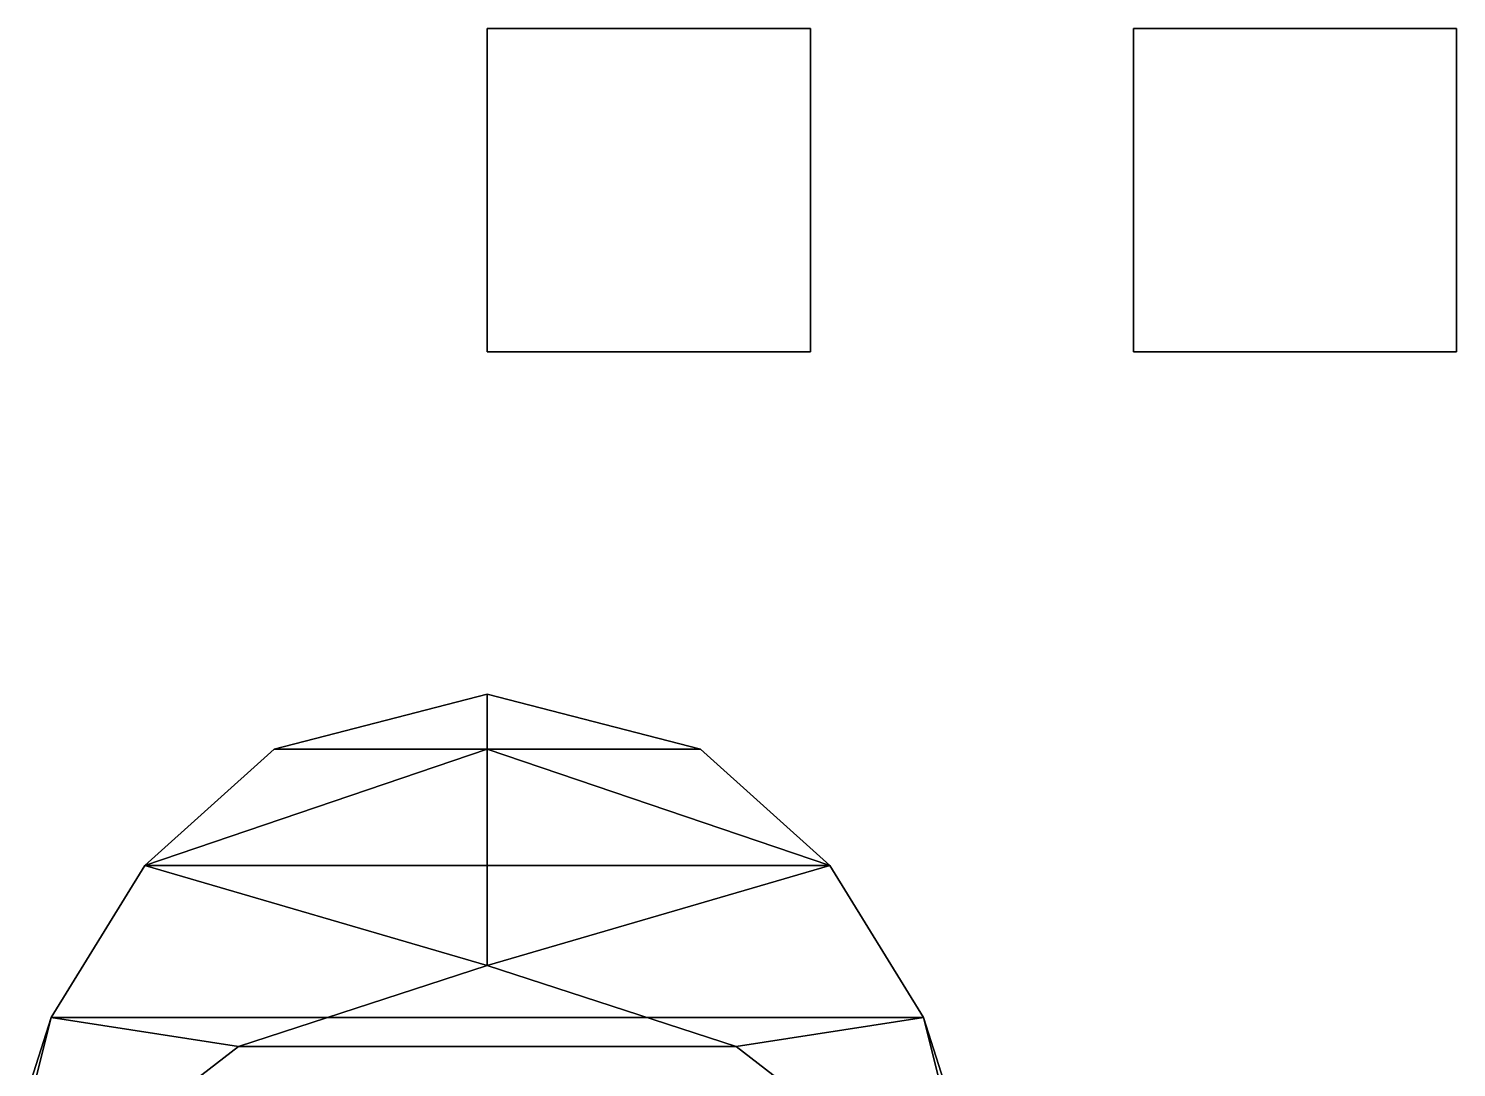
# Model space of a CAD drawing. Header units: millimetres. Extents: x -1.42 to 3, y -3.45 to 6.
# Drawn here: x -1.42 to 3, y 2.785 to 6 of the extents above; entities that cross this region are included whole.
import ezdxf

# ---------------------------------------------------------------- set-up
doc = ezdxf.new("R2010")
doc.units = ezdxf.units.MM
doc.layers.add('floats', color=6, linetype='Continuous')

msp = doc.modelspace()

# ---------------------------------------------------------------- linework, layer by layer
for points in [[(1, 6, 1), (1, 6), (0, 6), (0, 6, 1)], [(1, 6), (1, 5), (0, 5), (0, 6)], [(0, 6), (0, 5), (0, 5, 1), (0, 6, 1)], [(0, 6, 1), (0, 5, 1), (1, 5, 1), (1, 6, 1)], [(1, 5, 1), (1, 5), (1, 6), (1, 6, 1)], [(3, 6), (3, 5), (2, 5), (2, 6)], [(2, 6), (2, 5), (3, 5), (3, 6)], [(0, 5, 1), (0, 5), (1, 5), (1, 5, 1)]]:
    msp.add_3dface(points)
at = {"layer": 'floats'}
for points in [[(0, 3.77, 1.09), (0, 3.77, 1.09), (-0.66, 3.77, 1.62), (0, 3.94, 1.61)], [(0, 3.94, 1.61), (-0.66, 3.77, 1.62), (0.66, 3.77, 1.62), (0, 3.94, 1.61)], [(0.66, 3.77, 1.62), (0, 3.77, 1.09), (0, 3.77, 1.09), (0, 3.94, 1.61)], [(0, 3.77, 1.09), (-1.06, 3.41, 1.15), (-1.06, 3.41, 1.63), (-0.66, 3.77, 1.62)], [(0, 3.77, 1.09), (1.06, 3.41, 1.15), (-1.06, 3.41, 1.15), (0, 3.77, 1.09)], [(0, 3.1, 0.7), (0, 3.1, 0.7), (-1.06, 3.41, 1.15), (0, 3.77, 1.09)], [(0, 3.77, 1.09), (-1.06, 3.41, 1.15), (1.06, 3.41, 1.15), (0, 3.77, 1.09)], [(-0.66, 3.77, 1.62), (-1.06, 3.41, 1.63), (1.06, 3.41, 1.63), (0.66, 3.77, 1.62)], [(1.06, 3.41, 1.63), (1.06, 3.41, 1.15), (0, 3.77, 1.09), (0.66, 3.77, 1.62)], [(1.06, 3.41, 1.15), (0, 3.1, 0.7), (0, 3.1, 0.7), (0, 3.77, 1.09)], [(-1.06, 3.41, 1.15), (-1.35, 2.94, 1.22), (-1.35, 2.94, 1.65), (-1.06, 3.41, 1.63)], [(-1.06, 3.41, 1.63), (-1.35, 2.94, 1.65), (1.35, 2.94, 1.65), (1.06, 3.41, 1.63)], [(0, 3.1, 0.7), (-0.77, 2.85, 0.65), (-1.35, 2.94, 1.22), (-1.06, 3.41, 1.15)], [(1.35, 2.94, 1.22), (0.77, 2.85, 0.65), (0, 3.1, 0.7), (1.06, 3.41, 1.15)], [(1.35, 2.94, 1.65), (1.35, 2.94, 1.22), (1.06, 3.41, 1.15), (1.06, 3.41, 1.63)], [(0, 3.1, 0.7), (0.77, 2.85, 0.65), (-0.77, 2.85, 0.65), (0, 3.1, 0.7)], [(1.42, 2.72, 1.66), (1.35, 2.94, 1.65), (-1.35, 2.94, 1.65), (-1.42, 2.72, 1.66)], [(-1.35, 2.94, 1.65), (-1.35, 2.94, 1.22), (-1.42, 2.66, 1.26), (-1.42, 2.72, 1.66)], [(-1.35, 2.94, 1.22), (-0.77, 2.85, 0.65), (-1.12, 2.58, 0.61), (-1.42, 2.66, 1.26)], [(1.12, 2.58, 0.61), (0.77, 2.85, 0.65), (1.35, 2.94, 1.22), (1.42, 2.66, 1.26)], [(1.42, 2.66, 1.26), (1.35, 2.94, 1.22), (1.35, 2.94, 1.65), (1.42, 2.72, 1.66)], [(-1.12, 2.58, 0.61), (-0.77, 2.85, 0.65), (0.77, 2.85, 0.65), (1.12, 2.58, 0.61)]]:
    msp.add_3dface(points, dxfattribs=at)

doc.saveas('drawing.dxf')
